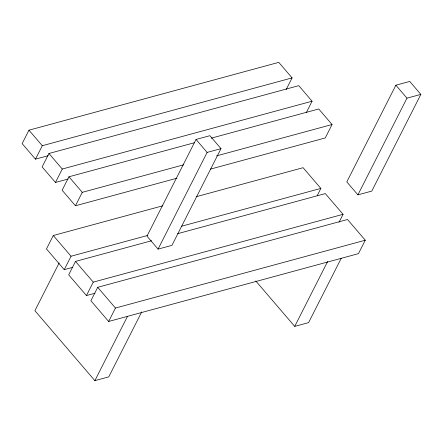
<?xml version="1.0" encoding="UTF-8"?>
<svg xmlns="http://www.w3.org/2000/svg" width="443" height="443" viewBox="0 0 443 443"><rect width="100%" height="100%" fill="white"/><g stroke="black" fill="none" stroke-linecap="round" stroke-linejoin="round"><path stroke-width="0.66" d="M286.206 89.497L292.092 77.896L278.769 62.358L28.967 130.176L22.15 143.604L35.473 159.148L48.165 155.703M35.473 159.148L42.29 145.714L292.092 77.896M306.196 112.81L312.077 101.209L298.754 85.665L48.952 153.488L42.135 166.917L55.464 182.461L68.15 179.016M55.464 182.461L62.275 169.027L312.077 101.209M194.51 142.707L68.936 176.796L62.125 190.23L75.448 205.774L176.973 178.208M162.83 205.774L53.293 235.51L46.476 248.944L64.241 269.665L72.79 267.345M75.448 205.774L82.265 192.34L183.79 164.779M59.157 262.921L34.914 310.709L94.874 380.642L108.751 376.877L141.699 311.933M64.241 269.665L71.057 256.231L147.868 235.383M151.644 240.743L75.498 261.414L68.687 274.843L86.451 295.57L94.996 293.249M86.451 295.57L93.263 282.136L343.07 214.318L325.3 193.597L177.693 233.671M97.704 287.319L90.893 300.747L108.657 321.468L358.459 253.651L365.276 240.222L347.511 219.495L97.704 287.319L115.473 308.04L365.276 240.222M196.027 139.456L146.965 236.163L158.068 249.116L171.945 245.344L221.007 148.643L209.904 135.691L196.027 139.456L207.13 152.409L221.007 148.643M108.657 321.468L115.473 308.04M158.068 249.116L207.13 152.409M94.874 380.642L127.512 316.319M211.206 138.172L318.738 108.978L332.067 124.522L325.251 137.95L210.37 169.143M317.144 195.74L320.859 188.413L303.095 167.692L196.227 196.709M395.87 85.206L346.808 181.907L357.911 194.859L371.788 191.094L420.85 94.387L409.747 81.434L395.87 85.206L406.973 98.158L420.85 94.387M339.039 222.253L343.07 214.318M357.911 194.859L406.973 98.158M255.788 280.984L294.717 326.391L327.665 261.448M341.232 258.291L308.594 322.62L294.717 326.391M216.516 155.892L332.067 124.522M181.265 226.312L320.859 188.413M28.967 130.176L42.29 145.714M48.952 153.488L62.275 169.027M68.936 176.796L82.265 192.34M53.293 235.51L71.057 256.231M75.498 261.414L93.263 282.136"/></g></svg>
